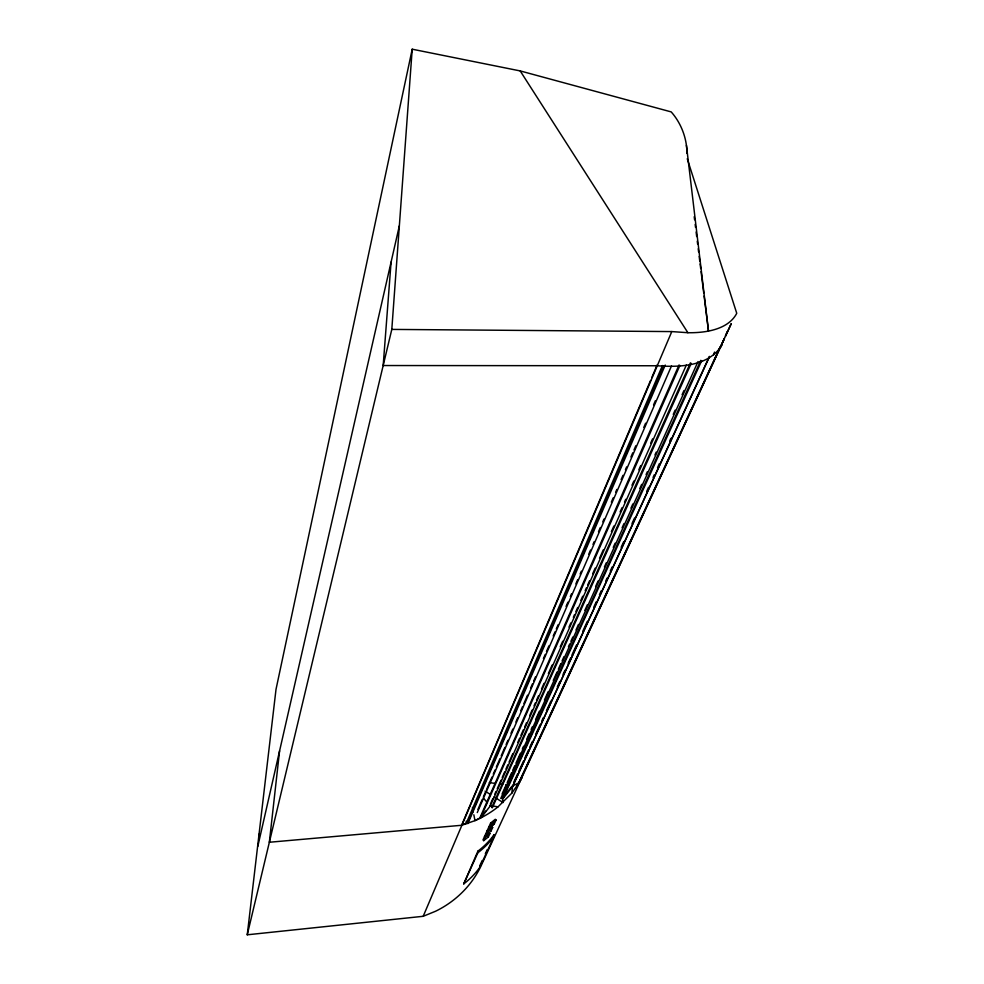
<?xml version="1.0" encoding="UTF-8"?>
<svg xmlns="http://www.w3.org/2000/svg" width="984" height="984" viewBox="0 0 984 984"><rect width="100%" height="100%" fill="white"/><g stroke="black" fill="none" stroke-linecap="round" stroke-linejoin="round"><path stroke-width="1.48" d="M494.152 836.154L494.165 834.592A99.618 84.194 20.2 0 1 477.904 851.135L463.759 883.878A96.592 83.087 20.4 0 0 479.663 867.519L494.152 836.154A99.691 84.316 20.3 0 1 477.88 852.734L463.759 883.878M477.88 852.734L477.904 851.135M650.572 380.439L461.927 824.481L466.195 823.411L466.244 821.16M725.466 336.208L731.247 323.674L480.893 866.252A98.326 93.332 -6.6 0 1 435.543 911.258L423.194 916.301L247.255 934.8L391.804 329.406L412.21 49.2L520.192 70.922L671.199 111.905A47.97 35.338 68.6 0 1 686.943 153.369M391.078 262.101L383.182 365.531L657.25 365.765C679.882 367.389 709.476 366.466 722.354 344.388M279.579 750.89L269.345 842.255L461.902 825.256L474.964 820.631A104.956 92.914 11.1 0 0 498.039 806.831L511.864 793.104L512.504 786.585L709.403 356.392M247.255 934.8L276.012 689.366L412.21 49.2M258.878 835.588L259.272 833.879M257.808 846.375L399.344 225.853M713.597 354.855L714.519 352.075M651.765 377.61L657.177 364.892M423.194 916.301L671.789 331.583L687.89 332.715A155.841 63.406 27.8 0 0 736.745 313.281L687.25 158.744M466.195 823.411L662.453 365.507M467.289 823.313L663.757 366.036M467.88 823.633L665.245 365.064M477.941 809.377L482.221 799.512M483.452 796.696L485.284 792.464M486.514 789.648L492.025 776.966M493.242 774.137L495.075 769.918M496.305 767.089L499.97 758.639M501.2 755.823L504.866 747.36M506.096 744.544L507.928 740.312M510.991 733.264L512.824 729.046M515.887 721.998L517.719 717.766M520.782 710.719L522.615 706.487M523.845 703.671L527.51 695.221M530.573 688.173L532.406 683.941M533.635 681.125L535.468 676.894M543.426 658.567L545.259 654.348M546.477 651.519L548.924 645.885M553.217 636.021L555.05 631.789M556.28 628.973L558.112 624.742M566.071 606.427L567.903 602.196M570.351 596.55L571.569 593.733M575.861 583.869L577.694 579.638M580.142 574.004L581.359 571.187M588.703 554.275L590.548 550.044M592.995 544.41L594.213 541.594M598.493 531.729L600.338 527.498M602.786 521.852L604.004 519.035M611.347 502.123L613.18 497.892M615.627 492.258L616.857 489.442M621.138 479.577L622.983 475.346M625.43 469.712L626.648 466.896M630.929 457.019L632.774 452.8M633.991 449.983L635.824 445.752M643.782 427.425L645.615 423.194M653.573 404.879L655.406 400.648M477.265 812.575L671.519 365.9M720.042 348.188L724.31 338.434M725.528 335.642L727.361 331.46M679.034 364.99L479.811 818.048L474.964 820.631L473.845 814.777M679.907 365.421L480.401 818.38L479.811 818.048L486.096 810.779M490.364 804.162L492.861 798.541M494.731 794.322L495.985 791.517M497.228 788.713L500.979 780.275M502.221 777.471L504.718 771.85M505.961 769.045L507.83 764.826M509.085 762.01L512.824 753.584M517.818 742.342L519.687 738.135M520.93 735.319L523.427 729.697M524.681 726.893L526.551 722.674M529.675 715.651L532.159 710.03M534.041 705.823L535.284 703.006M536.526 700.202L538.408 695.983M541.52 688.96L544.017 683.339M548.383 673.511L552.122 665.073M560.24 646.808L562.737 641.199M568.973 627.14L570.843 622.933M573.34 617.312L574.582 614.496M575.837 611.691L577.706 607.472M580.818 600.449L582.688 596.242M585.185 590.621L586.439 587.805M587.682 585L589.551 580.781M592.676 573.758L595.172 568.137M599.539 558.309L603.278 549.871M611.384 531.606L613.881 525.997M620.117 511.938L621.999 507.732M624.496 502.111L625.738 499.294M631.974 485.247L633.844 481.041M638.837 469.798L640.707 465.58M650.695 443.108L652.564 438.889M686.426 364.904L490.29 805.945L481.299 817.409M491.742 807.495L690.387 362.887M492.332 807.827L691.248 363.317M502.111 793.867L505.899 785.466M507.166 782.661L511.582 772.858M512.848 770.054L514.743 765.859M516.01 763.055L520.425 753.252M522.319 749.045L523.586 746.253M526.735 739.242L529.269 733.646M531.163 729.439L532.43 726.647M535.579 719.636L539.367 711.235M544.423 700.03L548.211 691.629M553.266 680.424L557.055 672.023M558.322 669.218L560.843 663.622M562.11 660.817L564.004 656.623M568.42 646.82L569.687 644.016M570.941 641.211L572.836 637.017M575.997 630.006L578.518 624.409M584.84 610.4L587.362 604.803M595.578 586.599L598.1 580.99M604.41 566.993L606.304 562.787M613.253 547.375L615.148 543.18M622.097 527.768L623.991 523.574M630.941 508.162L632.835 503.968M639.784 488.556L641.679 484.362M646.094 474.559L647.361 471.754M654.938 454.952L656.193 452.148M673.253 414.338L675.147 410.131M682.084 394.732L683.978 390.525M500.758 798.442L698.037 361.583M488.814 827.04L489.565 827.79L494.251 824.014L496.059 820.053L495.296 819.303L490.61 823.079L482.996 839.905L483.734 840.644L488.372 836.904L489.909 833.522L489.159 832.784L484.522 836.535L485.26 837.286L483.734 840.644M700.805 360.328L502.32 798.405L503.021 802.55L494.042 796.831M485.678 833.977L486.428 834.715L487.978 831.283L492.652 827.519L491.902 826.781L492.959 824.444M489.565 827.79L491.36 823.829L496.059 820.053M502.91 798.725L512.504 786.585L511.963 786.216L502.32 798.405L502.91 798.725L701.654 360.759M486.428 834.715L491.077 830.951L492.652 827.519M513.882 782.022L517.719 773.645M518.986 770.853L523.463 761.075M524.743 758.283L528.568 749.894M529.847 747.102L532.393 741.518M535.591 734.531L540.056 724.753M541.975 720.559L543.254 717.766M546.44 710.78L550.917 701.002M557.301 687.029L559.847 681.445M563.045 674.458L564.964 670.264M568.149 663.278L570.708 657.693M571.987 654.901L576.452 645.11M582.836 631.15L587.3 621.371M593.696 607.399L596.242 601.802M599.441 594.828L601.347 590.634M605.824 580.855L607.103 578.063M610.289 571.077L612.208 566.882M621.15 547.325L623.696 541.729M631.999 523.574L634.557 517.99M646.685 491.447L648.604 487.252M653.069 477.474L654.348 474.682M657.533 467.695L659.452 463.501M669.673 441.152L670.94 438.347M512.504 786.585L709.353 356.958M479.688 865.981L482.197 860.52M485.346 853.694L487.24 849.598M491.643 840.053L494.165 834.592M517.756 784.949L720.165 346.811M724.175 338.988L518.949 782.981L522.123 777.139L517.117 786.351M511.864 793.104L519.121 782.674L513.021 785.798M485.26 837.286L489.909 833.522M491.902 826.781L487.228 830.545L487.978 831.283M391.804 329.406L671.789 331.583M498.039 806.831L489.749 805.564M489.331 782.637L495.259 783.424M499.7 784.014L502.652 784.408M505.616 784.814L508.58 785.207M485.075 791.099L490.204 794.371M493.501 823.276L494.251 824.014M490.61 823.079L491.36 823.829M490.339 830.213L491.077 830.951M487.621 836.166L488.372 836.904M483.242 797.95L487.264 802.514M520.192 70.922L687.89 332.715M472.455 807.458L473.292 811.849M694.212 216.738L694.593 219.789M695.159 224.364L695.54 227.415M696.119 231.99L696.684 236.566M697.262 241.129L697.644 244.18M698.209 248.755L698.591 251.806M699.169 256.381L699.735 260.957M700.116 264.007L700.694 268.57M701.075 271.621L703.732 292.961M704.114 296.012L708.505 331.079L686.414 145.325"/></g></svg>
